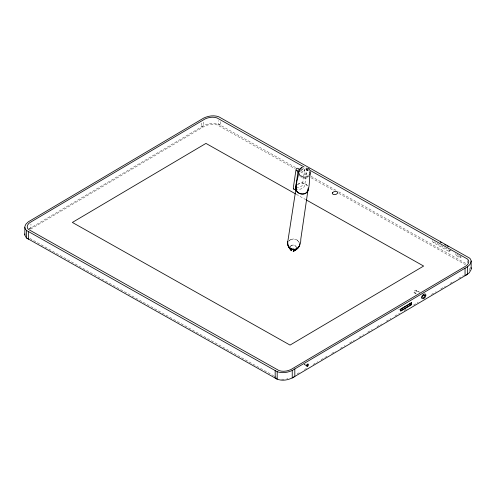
<?xml version="1.0" encoding="UTF-8"?>
<svg xmlns="http://www.w3.org/2000/svg" width="496" height="496" viewBox="0 0 496 496"><rect width="100%" height="100%" fill="white"/><g stroke="black" fill="none" stroke-linecap="round" stroke-linejoin="round"><path stroke-width="0.37" stroke-dasharray="2.48 1.86" d="M416.231 294.041L413.906 292.559L414.234 291.164L415.456 290.117L420.019 292.355M416.026 290.104C417.068 291.084 415.499 293.124 414.234 292.919M303.657 176.669L302.424 184.872C302.51 186.434 299.094 187.122 297.048 187.581M303.769 175.931L305.003 167.741M307.278 168.119L304.699 185.25C304.246 188.567 300.068 189.274 297.408 189.863M469.21 270.729L469.6 268.826L468.974 267.09M308.338 169.756C307.148 172.837 304.166 166.972 307.055 168.014M290.166 246.828L291.102 245.65M305.325 363.99L304.135 364.541M288.982 241.056L289.986 240.095M290.476 246.19L292.845 245.036L295.405 245.892M289.286 240.709L289.621 240.386M432.425 240.492A2.306 1.345 59.4 0 0 432.531 241.223L433.287 242.594L448.861 251.367L449.618 250.846A2.306 1.345 59.4 0 0 449.698 250.567M449.314 251.243L450.591 250.424M297.445 184.642C300.297 181.772 305.821 182.553 307.65 186.192M297.724 184.431C300.52 181.939 305.393 182.621 307.408 185.777M289.955 240.101L290.383 239.828M29.028 228.923L203.763 125.544L203.763 121.793M30.684 229.084L204.693 126.139C208.661 124.316 213.404 123.578 217.595 125.066L295.021 168.69M433.287 242.594L434.384 241.943L449.959 250.716L450.411 250.592M448.861 251.367L449.959 250.716M455.638 253.574L456.022 254.925L456.94 255.917L458.037 255.266L457.12 254.274M456.94 255.917L460.04 257.666L461.379 256.99M297.147 373.922L299.144 372.738M304.463 369.594L307.123 368.02M313.106 364.479L317.762 361.72M321.086 359.755L327.069 356.215M331.725 353.462L335.718 351.1M340.374 348.347L345.024 345.594M349.68 342.841L354.336 340.082M358.992 337.33L363.649 334.577M367.635 332.215L372.291 329.462M376.948 326.709L381.604 323.956M386.254 321.197L390.91 318.444M394.903 316.088L399.553 313.329M404.209 310.577L406.869 309.002M413.521 305.071L418.178 302.318M431.477 294.444L436.133 291.691M440.783 288.939L445.439 286.186M450.095 283.433L454.088 281.071M458.738 278.318L463.394 275.565M290.352 239.835L293.644 238.967L296.961 239.952M291.27 245.495L291.753 245.253M29.382 228.625L30.95 227.782L30.95 224.031M290.799 239.599L291.239 239.401M286.806 378.851L287.909 378.615M460.04 257.666L460.796 257.145A2.306 1.345 59.4 0 0 460.908 256.544M292.659 239.029L293.651 238.967M292.553 245.043L293.669 245.086M284.053 379.198L281.406 379.155M306.131 168.138L307.483 168.894M458.657 255.614L461.137 257.015M295.597 167.574L218.804 124.304L218.804 120.547M300.991 170.605L308.4 174.784M311.091 176.303L336.021 190.346M338.712 191.859L466.705 263.971M300.409 171.728L310.515 177.419M311.19 177.804L334.093 190.706M338.805 193.359L465.453 264.715M296.261 194.289L305.691 199.603M416.398 290.761L419.728 292.634M413.862 292.262L416.522 293.762M398.672 309.324L399.826 309.975M304.687 364.597L305.982 365.329M304.259 364.622L305.555 365.354M29.872 238.415L273.736 375.807M274.406 376.185L276.427 377.326M296.943 239.946L297.743 240.541M297.34 240.225L299.131 242.451M295.157 245.725L296.069 246.723M298.648 241.608L298.89 242.005M295.876 246.487L296.186 246.958M308.221 169.923L308.128 170.525L306.919 170.016A1.364 0.353 29.9 0 1 306.491 169.731L306.082 169.031L306.906 168.919A1.339 0.769 35 0 1 307.21 169.037A1.333 0.781 35.3 0 1 307.576 169.235M299.094 242.426L299.293 242.879M296.124 246.934L296.348 247.448M299.262 242.854L299.497 243.772M296.211 247.175L296.348 247.907M299.379 243.294L299.46 243.741M467.381 260.598L467.381 262.849M220.825 121.687L220.825 125.445C214.892 121.644 206.77 123.361 201.19 127.069L201.19 121.811M300.167 175.801A5.109 4.6 8.6 0 1 299.906 175.404M301.518 169.44A5.109 4.6 8.6 0 1 308.865 171.256M307.855 177.221A5.078 4.569 8.5 0 1 307.489 177.506M306.671 177.965A5.078 4.569 8.5 0 1 302.3 178.002M301.444 177.549A5.078 4.569 8.5 0 1 301.053 177.27M300.694 176.954A5.078 4.569 8.5 0 1 300.365 176.613M300.074 176.247A5.078 4.569 8.5 0 1 299.609 175.429M300.762 170.488A5.078 4.569 8.5 0 1 303.372 169.328M305.852 169.539A5.078 4.569 8.5 0 1 308.791 171.845M293.148 248.124A1.184 1.06 8.8 0 1 293.985 248.663"/><path stroke-width="0.74" d="M287.903 243.567L287.953 244.925M309.733 171.647L309.523 173.309M28.619 231.644L28.619 239.159L26.307 237.807L24.8 234.955L24.881 226.368L25.904 224.155L28.384 221.793L203.763 118.036C208.376 115.878 213.931 114.998 218.804 116.796L469.402 257.982L470.481 259.055L471.2 261.045L471.119 269.632L469.173 272.918L465.05 275.726L465.05 268.218M24.8 234.955L24.881 233.876M471.2 261.045L470.096 264.337L467.616 266.693L292.237 370.456C287.624 372.614 282.069 373.488 277.196 371.696L26.598 230.504L25.519 229.437L24.8 227.447M308.283 187.984L300.793 239.14C301.091 243.902 298.536 250.102 293.328 250.796M299.497 244.64L299.355 245.526M299.534 244.683L299.392 245.576M425.047 295.635C422.4 301.952 421.451 292.851 425.047 295.635L423.72 294.884M297.997 171.901L295.573 188.089L295.362 187.451L295.604 187.953L295.362 187.451L296.441 187.649M299.454 171.982L300.272 168.981L302.07 167.307M298.338 171.907C299.621 177.531 290.575 191.692 300.998 193.992C312.182 195.653 307.948 178.529 310.645 173.327L310.552 171.678M296.304 185.033L296.738 182.299L296.651 182.838M308.239 189.348C307.123 197.408 293.179 193.973 296.341 186.316M296.354 186.161L287.655 242.482L287.779 241.645C286.911 244.999 289.05 248.595 291.685 250.53M298.66 170.593L300.074 168.584L302.101 167.4M296.162 249.184L295.901 249.631M299.051 246.369L297.253 248.44M299.088 246.425L298.332 247.578M298.809 171.151L298.363 172.732M293.173 251.584L293.477 251.224M295.684 249.742L293.601 250.784M295.74 249.829L294.221 251.081L293.415 251.193M299.125 169.948C298.927 167.859 295.79 167.518 295.963 169.936L293.279 188.052L294.184 189.478L295.92 189.949M298.394 247.616L297.104 248.701M295.399 250.164L295.821 249.804M308.134 175.944C306.026 177.841 302.455 177.568 300.582 175.46M297.724 248.211L295.963 249.079M411.227 304.563L400.979 310.62L400.979 309.2L411.227 303.137L411.227 304.563L410.074 303.912M296.918 248.744L294.525 249.401M295.542 249.296L293.037 249.37L291.14 248.806M294.047 249.507L290.637 248.632L288.337 246.258M297.402 170.444L296.639 170.122M291.735 250.455L290.507 249.451L290.005 248.291M440.225 242.011L441.527 242.742M444.769 244.571L446.065 245.303M447.361 246.035L448.663 246.766M304.104 166.991L217.012 117.924C213.15 116.579 208.797 117.248 205.133 118.91L29.927 222.568C27.627 223.894 25.91 227.546 28.514 229.45L278.988 370.562C282.85 371.913 287.203 371.244 290.867 369.582L466.073 265.924C468.373 264.597 470.09 260.946 467.486 259.042L309.504 170.035M295.585 193.905L205.952 143.406L72.366 222.437L290.048 345.086L423.634 266.054L306.367 199.981M410.074 303.161L411.227 303.812M290.699 248.577L289.211 247.355L288.108 245.328M308.599 168.559L309.237 169.167M291.363 250.771L289.887 247.839M293.824 189.199L293.372 188.48M297.588 172.044L296.744 170.277M308.779 168.745L309.151 169.303M290.296 249.308L290.892 250.213M288.61 246.648L289.001 247.262M290.265 249.265L289.416 247.926M288.387 246.239L288.058 245.371M470.983 267.518L471.2 268.553M308.276 188.43L308.276 188.889M467.616 266.693L467.616 274.207L292.237 377.964L292.237 370.456M294.81 368.931L294.81 376.445C289.23 380.147 281.108 381.864 275.175 378.064L275.175 370.555M277.196 371.696L277.196 379.204L26.598 238.018L26.598 230.504M309.461 173.916A5.109 4.6 8.6 0 1 309.107 175.206M299.683 174.983A5.109 4.6 8.6 0 1 299.311 173.637M306.323 365.595C308.183 369.309 309.678 360.313 306.323 365.595M306.658 365.49C307.935 367.586 308.562 362.254 306.658 365.49M421.662 297.085L421.879 298.586C424.043 299.671 426.734 296.199 425.686 294.184C423.9 293.179 422.09 295.511 421.662 297.085M332.456 192.801L332.283 193.638C333.51 195.505 337.615 194.63 337.819 192.361C336.635 190.613 333.634 191.363 332.456 192.801M304.339 170.134L304.197 170.32A0.651 0.589 8.6 0 1 304.556 170.016L304.339 170.134M411.593 302.56L400.613 309.058L400.613 311.203L411.593 304.705L411.593 302.56"/></g></svg>
